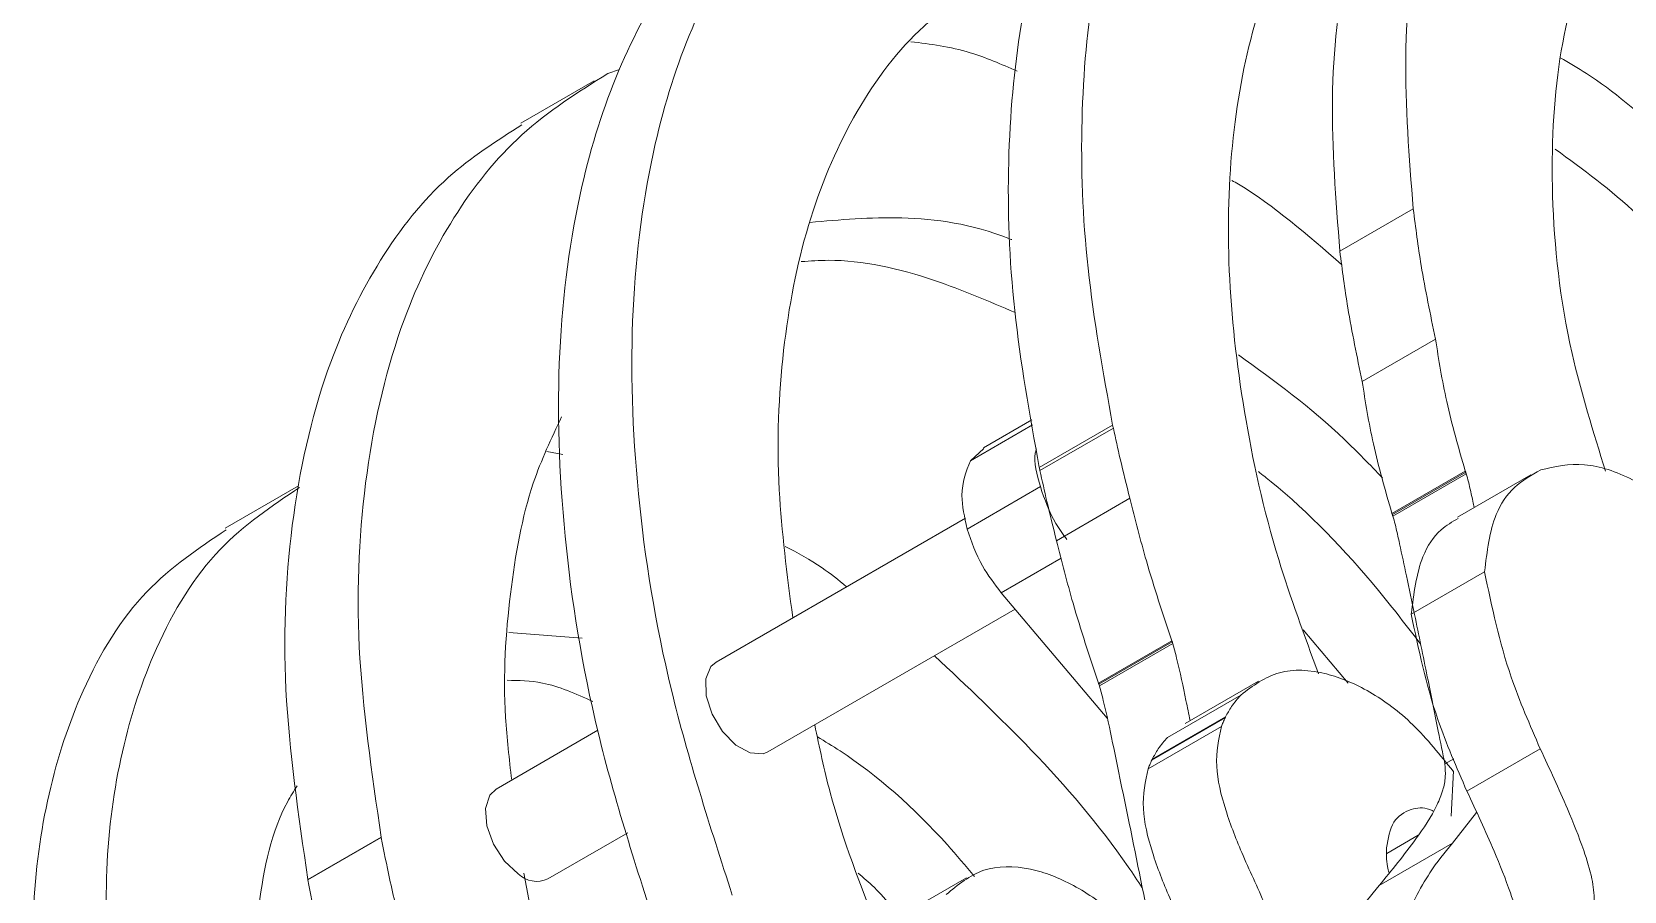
# Model space of a CAD drawing. Header units: inches. Extents: x 0 to 44.3, y 0 to 33.7.
# Drawn here: x 21.093 to 22.052, y 15.905 to 16.423 of the extents above; entities that cross this region are included whole.
import ezdxf

# ---------------------------------------------------------------- set-up
doc = ezdxf.new("R2010")
doc.units = ezdxf.units.IN
doc.header["$MEASUREMENT"] = 0

msp = doc.modelspace()

# ---------------------------------------------------------------- linework, layer by layer
at = {"color": 7, "linetype": 'Continuous', "lineweight": 15}
for p, q in [((21.43991, 16.39799), (21.44702, 16.40045)), ((21.43178, 16.39351), (21.38758, 16.368)), ((21.88111, 16.29089), (21.92531, 16.31641)), ((21.88111, 16.29089), (21.92531, 16.3164)), ((21.92531, 16.3164), (21.92531, 16.31641)), ((21.88111, 16.29089), (21.88111, 16.29089)), ((21.89453, 16.2125), (21.93872, 16.23802)), ((21.69548, 16.18937), (21.66634, 16.17254)), ((21.69997, 16.16058), (21.74416, 16.18609)), ((21.7004, 16.15871), (21.7446, 16.18422)), ((21.74416, 16.18609), (21.74419, 16.18611)), ((21.40323, 16.17023), (21.41281, 16.16848)), ((21.6666, 16.17215), (21.65845, 16.1647)), ((21.25358, 16.14965), (21.20939, 16.12414)), ((21.70063, 16.14907), (21.65643, 16.12355)), ((21.91249, 16.13285), (21.95669, 16.15836)), ((21.91273, 16.1322), (21.95692, 16.15772)), ((21.91307, 16.13124), (21.95727, 16.15675)), ((21.99615, 16.15621), (21.95196, 16.1307)), ((21.95669, 16.15836), (21.9567, 16.15833)), ((21.71037, 16.11652), (21.75456, 16.14204)), ((21.65544, 16.13013), (21.50521, 16.04341)), ((21.96829, 16.09777), (21.9241, 16.07225)), ((21.67705, 16.08506), (21.74092, 16.00951)), ((21.53646, 15.98928), (21.68536, 16.07524)), ((21.8862, 16.0307), (21.85901, 16.06286)), ((21.42458, 16.05781), (21.38039, 16.06118)), ((21.73565, 16.03074), (21.77985, 16.05625)), ((21.73589, 16.03009), (21.78008, 16.0556)), ((21.73623, 16.02913), (21.78043, 16.05464)), ((21.77985, 16.05625), (21.77986, 16.05622)), ((21.83207, 16.03195), (21.78787, 16.00643)), ((21.82144, 16.02353), (21.77725, 15.99802)), ((21.81199, 16.00984), (21.76779, 15.98432)), ((21.81221, 16.0103), (21.76801, 15.98478)), ((21.43392, 16.00225), (21.37263, 15.96687)), ((21.80975, 16.00459), (21.76556, 15.97908)), ((22.00187, 15.99105), (21.95768, 15.96554)), ((21.94438, 15.98198), (21.94977, 15.98509)), ((21.9482, 15.95054), (21.94964, 15.9779)), ((21.94898, 15.93423), (21.96351, 15.95268)), ((21.25921, 15.91232), (21.3034, 15.93783)), ((21.3034, 15.93783), (21.30341, 15.93783)), ((21.40388, 15.91274), (21.45205, 15.94055)), ((21.9283, 15.93906), (21.90936, 15.92812)), ((21.25926, 15.91207), (21.30346, 15.93759)), ((21.90478, 15.90872), (21.94898, 15.93423)), ((21.65618, 15.91347), (21.61199, 15.88796))]:
    msp.add_line(p, q, dxfattribs=at)
at = {"color": 8, "linetype": 'Continuous', "lineweight": 15}
for p, q in [((21.69596, 16.18635), (21.65845, 16.1647)), ((21.71317, 16.10591), (21.67705, 16.08506))]:
    msp.add_line(p, q, dxfattribs=at)
at = {"color": 7, "linetype": 'Continuous', "lineweight": 15, "flags": 128}
for points in [[(21.50282, 16.01197), (21.49929, 16.02309), (21.49905, 16.03319), (21.50212, 16.04072), (21.50521, 16.04341)], [(21.53646, 15.98928), (21.53363, 15.98815), (21.52576, 15.98863), (21.51714, 15.99332), (21.50909, 16.00152), (21.50282, 16.01197)], [(21.38599, 15.91573), (21.37775, 15.92342), (21.37111, 15.9336), (21.36708, 15.94473), (21.36627, 15.95511), (21.36881, 15.96316), (21.37263, 15.96687)]]:
    msp.add_lwpolyline(points, dxfattribs=at)
at = {"color": 7, "linetype": 'Continuous', "lineweight": 15}
msp.add_arc((21.39711, 15.92727), 0.01602, 226.04659, 294.98406, dxfattribs=at)
for points, knots in [([(21.74419, 16.18611), (21.73846, 16.21794), (21.72703, 16.28147), (21.724, 16.37109), (21.73139, 16.4541), (21.75043, 16.53001), (21.78171, 16.59642), (21.8251, 16.65235), (21.86325, 16.67653), (21.88257, 16.68877)], [0, 0, 0, 0, 0.138333, 0.276119, 0.413913, 0.552273, 0.698565, 0.84731, 1, 1, 1, 1]), ([(21.92531, 16.31641), (21.92286, 16.34752), (21.91797, 16.40976), (21.92771, 16.49357), (21.94829, 16.56214), (21.97783, 16.61541), (22.01276, 16.6563), (22.04225, 16.6746), (22.05718, 16.68386)], [0, 0, 0, 0, 0.183418, 0.366867, 0.551398, 0.698097, 0.847225, 1, 1, 1, 1]), ([(21.69999, 16.16059), (21.69427, 16.19243), (21.68284, 16.25596), (21.6798, 16.34558), (21.6872, 16.42859), (21.70623, 16.50452), (21.73756, 16.57084), (21.77865, 16.6244), (21.81396, 16.64699), (21.8305, 16.65758)], [0, 0, 0, 0, 0.141387, 0.282215, 0.423051, 0.564465, 0.713987, 0.866016, 1, 1, 1, 1]), ([(21.88111, 16.29089), (21.87867, 16.32201), (21.87378, 16.38424), (21.88352, 16.46805), (21.90408, 16.53665), (21.93367, 16.58984), (21.96652, 16.62876), (21.99355, 16.64569), (22.00605, 16.65352)], [0, 0, 0, 0, 0.188022, 0.376077, 0.56524, 0.715623, 0.868494, 1, 1, 1, 1]), ([(21.51497, 15.90297), (21.5016, 15.9443), (21.47503, 16.02648), (21.45587, 16.14581), (21.45238, 16.25723), (21.46494, 16.35082), (21.48911, 16.42698), (21.52172, 16.48709), (21.56404, 16.53726), (21.59996, 16.55963), (21.61814, 16.57095)], [0, 0, 0, 0, 0.1400747, 0.2784839, 0.4162306, 0.5541101, 0.6631329, 0.7732788, 0.8852543, 1, 1, 1, 1]), ([(21.9207, 16.56278), (21.91164, 16.55672), (21.88611, 16.53963), (21.85541, 16.49523), (21.829, 16.43337), (21.81491, 16.36075), (21.81245, 16.28063), (21.82201, 16.19472), (21.84004, 16.11244), (21.85976, 16.05929), (21.86828, 16.03632)], [0, 0, 0, 0, 0.077005, 0.21715, 0.354985, 0.491626, 0.627882, 0.762004, 0.89716, 1, 1, 1, 1]), ([(22.11292, 16.57058), (22.0972, 16.55992), (22.06442, 16.53767), (22.03127, 16.48063), (22.01109, 16.40902), (22.00705, 16.32431), (22.01602, 16.23926), (22.03382, 16.18208), (22.04122, 16.1583)], [0, 0, 0, 0, 0.163242, 0.340356, 0.514729, 0.688157, 0.870308, 1, 1, 1, 1]), ([(21.47078, 15.87746), (21.45741, 15.91879), (21.43083, 16.00097), (21.41167, 16.1203), (21.40818, 16.23171), (21.42075, 16.3253), (21.4449, 16.40149), (21.47757, 16.46151), (21.51745, 16.50933), (21.55045, 16.53008), (21.56576, 16.5397)], [0, 0, 0, 0, 0.142621, 0.283546, 0.423796, 0.564181, 0.675186, 0.787334, 0.901344, 1, 1, 1, 1]), ([(21.67918, 16.46193), (21.6612, 16.45037), (21.62571, 16.42756), (21.58645, 16.37368), (21.55885, 16.30854), (21.54409, 16.2325), (21.54065, 16.15258), (21.54802, 16.09608), (21.55141, 16.07008)], [0, 0, 0, 0, 0.177565, 0.350344, 0.52028, 0.688743, 0.856723, 1, 1, 1, 1]), ([(21.62259, 16.41718), (21.63435, 16.41573), (21.65502, 16.41318), (21.67704, 16.40359), (21.68655, 16.39945)], [0, 0, 0, 0, 0.568542, 1, 1, 1, 1]), ([(22.07729, 16.36017), (22.06156, 16.37392), (22.04067, 16.39217), (22.01922, 16.40445), (22.01392, 16.40748)], [0, 0, 0, 0, 0.753003, 1, 1, 1, 1]), ([(21.30341, 15.93783), (21.29776, 15.97663), (21.28646, 16.05413), (21.29213, 16.15966), (21.31277, 16.24613), (21.34582, 16.31318), (21.38655, 16.36436), (21.42197, 16.38668), (21.43991, 16.39799)], [0, 0, 0, 0, 0.18399, 0.36754, 0.551877, 0.698327, 0.847228, 1, 1, 1, 1]), ([(21.25922, 15.91232), (21.25356, 15.95112), (21.24227, 16.02862), (21.24794, 16.13414), (21.26856, 16.22064), (21.30167, 16.2876), (21.34017, 16.33654), (21.37288, 16.35735), (21.38816, 16.36707)], [0, 0, 0, 0, 0.188186, 0.375923, 0.564464, 0.714254, 0.866552, 1, 1, 1, 1]), ([(22.08098, 16.29207), (22.07418, 16.29919), (22.05175, 16.32269), (22.02763, 16.3402), (22.01083, 16.3524)], [0, 0, 0, 0, 0.303369, 1, 1, 1, 1]), ([(21.81607, 16.33359), (21.8174, 16.33282), (21.83978, 16.31982), (21.86167, 16.30075), (21.88226, 16.28281)], [0, 0, 0, 0, 0.059153, 1, 1, 1, 1]), ([(21.93872, 16.23802), (21.93563, 16.25286), (21.93012, 16.27933), (21.92678, 16.30509), (21.92531, 16.3164)], [0, 0, 0, 0, 0.560755, 1, 1, 1, 1]), ([(21.68343, 16.2979), (21.68282, 16.29814), (21.65981, 16.30739), (21.61769, 16.31315), (21.57988, 16.30986), (21.56167, 16.30828)], [0, 0, 0, 0, 0.014055, 0.52518, 1, 1, 1, 1]), ([(21.68536, 16.25395), (21.66932, 16.26082), (21.63083, 16.27731), (21.58717, 16.28682), (21.56199, 16.28503), (21.55657, 16.28465)], [0, 0, 0, 0, 0.359188, 0.861965, 1, 1, 1, 1]), ([(21.89453, 16.2125), (21.89144, 16.22735), (21.88593, 16.25382), (21.88258, 16.27957), (21.88111, 16.29089)], [0, 0, 0, 0, 0.560755, 1, 1, 1, 1]), ([(21.9567, 16.15833), (21.95264, 16.17243), (21.94487, 16.19941), (21.94071, 16.22554), (21.93872, 16.23802)], [0, 0, 0, 0, 0.522663, 1, 1, 1, 1]), ([(21.90679, 16.15429), (21.8992, 16.16223), (21.87146, 16.19121), (21.84163, 16.2128), (21.81996, 16.22847)], [0, 0, 0, 0, 0.2737353, 1, 1, 1, 1]), ([(21.91251, 16.13282), (21.90845, 16.14692), (21.90068, 16.1739), (21.89651, 16.20003), (21.89453, 16.2125)], [0, 0, 0, 0, 0.5226625, 1, 1, 1, 1]), ([(21.41215, 16.1911), (21.406, 16.1782), (21.3911, 16.14693), (21.38011, 16.08533), (21.376, 16.02464), (21.38058, 15.985), (21.38204, 15.97231)], [0, 0, 0, 0, 0.221649, 0.537254, 0.851883, 1, 1, 1, 1]), ([(21.7446, 16.18422), (21.74451, 16.18457), (21.74437, 16.18519), (21.74423, 16.18582), (21.74416, 16.18609)], [0, 0, 0, 0, 0.560551, 1, 1, 1, 1]), ([(21.75456, 16.14204), (21.75256, 16.14995), (21.74899, 16.16406), (21.74594, 16.17806), (21.7446, 16.18422)], [0, 0, 0, 0, 0.560521, 1, 1, 1, 1]), ([(21.69822, 16.17192), (21.69798, 16.17105), (21.69628, 16.16495), (21.69862, 16.1564), (21.70063, 16.14907)], [0, 0, 0, 0, 0.142288, 1, 1, 1, 1]), ([(21.65845, 16.1647), (21.65591, 16.15824), (21.65142, 16.14684), (21.65492, 16.13059), (21.65643, 16.12355)], [0, 0, 0, 0, 0.567038, 1, 1, 1, 1]), ([(21.7004, 16.15871), (21.70032, 16.15906), (21.70018, 16.15968), (21.70003, 16.16031), (21.69997, 16.16058)], [0, 0, 0, 0, 0.5605513, 1, 1, 1, 1]), ([(21.71037, 16.11652), (21.70837, 16.12443), (21.7048, 16.13855), (21.70174, 16.15255), (21.7004, 16.15871)], [0, 0, 0, 0, 0.560521, 1, 1, 1, 1]), ([(22.00212, 16.15911), (21.99656, 16.15605), (21.98565, 16.15004), (21.97232, 16.13042), (21.96981, 16.11007), (21.96829, 16.09777)], [0, 0, 0, 0, 0.291098, 0.57156, 1, 1, 1, 1]), ([(22.11937, 16.09374), (22.11127, 16.10527), (22.0931, 16.13112), (22.05973, 16.15403), (22.02737, 16.16498), (22.01065, 16.16109), (22.00212, 16.15911)], [0, 0, 0, 0, 0.233495, 0.523651, 0.756747, 1, 1, 1, 1]), ([(21.70063, 16.14907), (21.70322, 16.14142), (21.70707, 16.13009), (21.71426, 16.12042), (21.7166, 16.11727)], [0, 0, 0, 0, 0.6748428, 1, 1, 1, 1]), ([(21.92974, 16.05431), (21.92137, 16.06515), (21.89344, 16.10131), (21.85978, 16.13622), (21.83456, 16.15611), (21.83201, 16.15813)], [0, 0, 0, 0, 0.277822, 0.926828, 1, 1, 1, 1]), ([(21.95692, 16.15772), (21.95688, 16.15785), (21.9568, 16.15806), (21.95672, 16.15828), (21.95669, 16.15836)], [0, 0, 0, 0, 0.60552, 1, 1, 1, 1]), ([(21.95727, 16.15675), (21.9572, 16.15693), (21.95709, 16.15725), (21.95697, 16.15758), (21.95692, 16.15772)], [0, 0, 0, 0, 0.559969, 1, 1, 1, 1]), ([(21.96206, 16.13653), (21.9618, 16.13776), (21.96069, 16.1429), (21.95925, 16.14962), (21.95771, 16.15517), (21.95727, 16.15675)], [0, 0, 0, 0, 0.18293, 0.767479, 1, 1, 1, 1]), ([(21.13982, 15.83984), (21.13845, 15.8664), (21.13571, 15.91954), (21.14575, 15.99098), (21.16766, 16.05732), (21.20239, 16.11383), (21.23747, 16.13738), (21.25424, 16.14863)], [0, 0, 0, 0, 0.188102, 0.376388, 0.565877, 0.792521, 1, 1, 1, 1]), ([(21.77986, 16.05622), (21.77449, 16.07227), (21.76488, 16.10101), (21.75772, 16.12947), (21.75456, 16.14204)], [0, 0, 0, 0, 0.558643, 1, 1, 1, 1]), ([(21.91273, 16.1322), (21.91268, 16.13233), (21.9126, 16.13255), (21.91253, 16.13277), (21.91249, 16.13285)], [0, 0, 0, 0, 0.60552, 1, 1, 1, 1]), ([(21.91307, 16.13124), (21.91301, 16.13142), (21.91289, 16.13174), (21.91278, 16.13206), (21.91273, 16.1322)], [0, 0, 0, 0, 0.559969, 1, 1, 1, 1]), ([(21.94438, 15.98198), (21.94306, 15.98854), (21.93956, 16.00604), (21.9335, 16.03606), (21.92711, 16.06728), (21.92157, 16.09401), (21.91761, 16.11217), (21.91506, 16.12411), (21.91351, 16.12966), (21.91307, 16.13124)], [0, 0, 0, 0, 0.132288, 0.352555, 0.60447, 0.760714, 0.890024, 0.968703, 1, 1, 1, 1]), ([(21.95242, 16.12993), (21.94884, 16.12788), (21.93995, 16.12279), (21.9282, 16.10479), (21.92564, 16.08451), (21.9241, 16.07225)], [0, 0, 0, 0, 0.211262, 0.523309, 1, 1, 1, 1]), ([(21.09563, 15.81433), (21.09426, 15.84089), (21.09152, 15.89403), (21.10156, 15.96547), (21.12347, 16.03181), (21.1582, 16.08832), (21.19328, 16.11186), (21.21004, 16.12312)], [0, 0, 0, 0, 0.188102, 0.376388, 0.565877, 0.792521, 1, 1, 1, 1]), ([(21.65643, 16.12355), (21.65912, 16.11595), (21.66401, 16.10214), (21.673, 16.09036), (21.67705, 16.08506)], [0, 0, 0, 0, 0.550205, 1, 1, 1, 1]), ([(21.54686, 16.11309), (21.55432, 16.10918), (21.56677, 16.10264), (21.57896, 16.09276), (21.58384, 16.0888)], [0, 0, 0, 0, 0.599264, 1, 1, 1, 1]), ([(21.73567, 16.03071), (21.7303, 16.04676), (21.72069, 16.07549), (21.71353, 16.10396), (21.71037, 16.11652)], [0, 0, 0, 0, 0.558643, 1, 1, 1, 1]), ([(21.96829, 16.09777), (21.97269, 16.07663), (21.98006, 16.04119), (21.9956, 16.00547), (22.00187, 15.99105)], [0, 0, 0, 0, 0.596509, 1, 1, 1, 1]), ([(21.9241, 16.07225), (21.9285, 16.05112), (21.93587, 16.01568), (21.95141, 15.97996), (21.95768, 15.96554)], [0, 0, 0, 0, 0.596509, 1, 1, 1, 1]), ([(21.78008, 16.0556), (21.78003, 16.05573), (21.77996, 16.05595), (21.77988, 16.05617), (21.77985, 16.05625)], [0, 0, 0, 0, 0.605176, 1, 1, 1, 1]), ([(21.78043, 16.05464), (21.78036, 16.05482), (21.78025, 16.05514), (21.78013, 16.05546), (21.78008, 16.0556)], [0, 0, 0, 0, 0.560071, 1, 1, 1, 1]), ([(21.79086, 16.00816), (21.79003, 16.01217), (21.78744, 16.02466), (21.78431, 16.04009), (21.78122, 16.05167), (21.78043, 16.05464)], [0, 0, 0, 0, 0.2598271, 0.8098919, 1, 1, 1, 1]), ([(21.6368, 16.0472), (21.6564, 16.02875), (21.6971, 15.99046), (21.73914, 15.94189), (21.75919, 15.91167), (21.76199, 15.90744)], [0, 0, 0, 0, 0.444304, 0.922203, 1, 1, 1, 1]), ([(21.94937, 15.97759), (21.9415, 15.98742), (21.926, 16.00681), (21.89906, 16.02672), (21.87111, 16.03841), (21.84285, 16.03973), (21.82868, 16.02901), (21.82144, 16.02353)], [0, 0, 0, 0, 0.188124, 0.37089, 0.553328, 0.771835, 1, 1, 1, 1]), ([(21.431, 16.01963), (21.42068, 16.02419), (21.40258, 16.03219), (21.38627, 16.03233), (21.37925, 16.03238)], [0, 0, 0, 0, 0.569775, 1, 1, 1, 1]), ([(21.73589, 16.03009), (21.73584, 16.03022), (21.73576, 16.03044), (21.73568, 16.03065), (21.73565, 16.03074)], [0, 0, 0, 0, 0.605176, 1, 1, 1, 1]), ([(21.73623, 16.02913), (21.73617, 16.02931), (21.73605, 16.02963), (21.73594, 16.02995), (21.73589, 16.03009)], [0, 0, 0, 0, 0.560071, 1, 1, 1, 1]), ([(21.76802, 15.87743), (21.76346, 15.90038), (21.7557, 15.93942), (21.74572, 15.98704), (21.74011, 16.01458), (21.73702, 16.02615), (21.73623, 16.02913)], [0, 0, 0, 0, 0.455189, 0.774069, 0.941971, 1, 1, 1, 1]), ([(21.82144, 16.02353), (21.8195, 16.0213), (21.81605, 16.01734), (21.81337, 16.01243), (21.81221, 16.0103)], [0, 0, 0, 0, 0.564675, 1, 1, 1, 1]), ([(21.56467, 16.00557), (21.5675, 15.992), (21.57612, 15.95066), (21.59237, 15.90844), (21.60329, 15.88007)], [0, 0, 0, 0, 0.3283747, 1, 1, 1, 1]), ([(21.81199, 16.00984), (21.81154, 16.00888), (21.81076, 16.00718), (21.81006, 16.00538), (21.80975, 16.00459)], [0, 0, 0, 0, 0.561162, 1, 1, 1, 1]), ([(21.81221, 16.0103), (21.81217, 16.01021), (21.81209, 16.01006), (21.81202, 16.0099), (21.81199, 16.00984)], [0, 0, 0, 0, 0.561335, 1, 1, 1, 1]), ([(21.66089, 15.91422), (21.6555, 15.92063), (21.63048, 15.95044), (21.59765, 15.97931), (21.57087, 15.99554), (21.56633, 15.99829)], [0, 0, 0, 0, 0.185433, 0.861981, 1, 1, 1, 1]), ([(21.77725, 15.99802), (21.7753, 15.99578), (21.77186, 15.99183), (21.76918, 15.98692), (21.76801, 15.98478)], [0, 0, 0, 0, 0.564675, 1, 1, 1, 1]), ([(21.80975, 16.00459), (21.80811, 15.99699), (21.80494, 15.9823), (21.81174, 15.95397), (21.82303, 15.92522), (21.83717, 15.89584), (21.84442, 15.87516), (21.84789, 15.86525)], [0, 0, 0, 0, 0.199044, 0.384126, 0.57323, 0.795633, 1, 1, 1, 1]), ([(22.00187, 15.99105), (22.00747, 15.97906), (22.01692, 15.95877), (22.02742, 15.93255), (22.03323, 15.91373), (22.03488, 15.89999), (22.03409, 15.89282), (22.03373, 15.88955)], [0, 0, 0, 0, 0.3494524, 0.5909459, 0.7541561, 0.8875674, 1, 1, 1, 1]), ([(21.76556, 15.97908), (21.76391, 15.97147), (21.76075, 15.95679), (21.76755, 15.92845), (21.77884, 15.89971), (21.79298, 15.87033), (21.80022, 15.84964), (21.80369, 15.83974)], [0, 0, 0, 0, 0.199044, 0.384126, 0.57323, 0.795633, 1, 1, 1, 1]), ([(21.76779, 15.98432), (21.76735, 15.98337), (21.76656, 15.98166), (21.76586, 15.97987), (21.76556, 15.97908)], [0, 0, 0, 0, 0.561162, 1, 1, 1, 1]), ([(21.76801, 15.98478), (21.76797, 15.9847), (21.7679, 15.98454), (21.76782, 15.98439), (21.76779, 15.98432)], [0, 0, 0, 0, 0.561335, 1, 1, 1, 1]), ([(21.90478, 15.90872), (21.91229, 15.9179), (21.92474, 15.93313), (21.93775, 15.95229), (21.94313, 15.96545), (21.94499, 15.97361), (21.94457, 15.97937), (21.94438, 15.98198)], [0, 0, 0, 0, 0.4465614, 0.7400703, 0.8469367, 0.9307162, 1, 1, 1, 1]), ([(21.25273, 15.96871), (21.25071, 15.96556), (21.23836, 15.94626), (21.22804, 15.89738), (21.22408, 15.82379), (21.2306, 15.7577), (21.24316, 15.71678), (21.24672, 15.70518)], [0, 0, 0, 0, 0.053626, 0.327685, 0.600289, 0.886662, 1, 1, 1, 1]), ([(21.95768, 15.96554), (21.96327, 15.95355), (21.97273, 15.93326), (21.98323, 15.90704), (21.98904, 15.88822), (21.99069, 15.87448), (21.9899, 15.86731), (21.98953, 15.86403)], [0, 0, 0, 0, 0.349452, 0.590946, 0.754156, 0.887567, 1, 1, 1, 1]), ([(21.90917, 15.93139), (21.9102, 15.9371), (21.91222, 15.94833), (21.92283, 15.95497), (21.93179, 15.95621), (21.93663, 15.95395), (21.93731, 15.95363)], [0, 0, 0, 0, 0.349814, 0.688061, 0.955854, 1, 1, 1, 1]), ([(21.30346, 15.93759), (21.30345, 15.93763), (21.30343, 15.93771), (21.30341, 15.93779), (21.3034, 15.93783)], [0, 0, 0, 0, 0.561073, 1, 1, 1, 1]), ([(21.31592, 15.88112), (21.31332, 15.89173), (21.3087, 15.91067), (21.30506, 15.92937), (21.30346, 15.93759)], [0, 0, 0, 0, 0.560683, 1, 1, 1, 1]), ([(21.91077, 15.91632), (21.91042, 15.91764), (21.90899, 15.92297), (21.90909, 15.92777), (21.90917, 15.93139)], [0, 0, 0, 0, 0.246466, 1, 1, 1, 1]), ([(21.91881, 15.88508), (21.92395, 15.89601), (21.9325, 15.9142), (21.94428, 15.92852), (21.94898, 15.93423)], [0, 0, 0, 0, 0.600893, 1, 1, 1, 1]), ([(21.7712, 15.86292), (21.76322, 15.87249), (21.74746, 15.89136), (21.72046, 15.9102), (21.69262, 15.92067), (21.6647, 15.92064), (21.65091, 15.90914), (21.64386, 15.90326)], [0, 0, 0, 0, 0.186923, 0.36902, 0.551393, 0.770576, 1, 1, 1, 1]), ([(21.25926, 15.91207), (21.25925, 15.91212), (21.25923, 15.9122), (21.25922, 15.91228), (21.25921, 15.91232)], [0, 0, 0, 0, 0.561073, 1, 1, 1, 1]), ([(21.27172, 15.8556), (21.26913, 15.86622), (21.26451, 15.88516), (21.26086, 15.90386), (21.25926, 15.91207)], [0, 0, 0, 0, 0.560683, 1, 1, 1, 1]), ([(21.38937, 15.91609), (21.39351, 15.89359), (21.40059, 15.85521), (21.41474, 15.81587), (21.42059, 15.79959)], [0, 0, 0, 0, 0.586163, 1, 1, 1, 1]), ([(21.61556, 15.89003), (21.61064, 15.89627), (21.60287, 15.90613), (21.59406, 15.91342), (21.59082, 15.91609)], [0, 0, 0, 0, 0.6328068, 1, 1, 1, 1]), ([(21.87461, 15.85957), (21.87975, 15.8705), (21.8883, 15.88869), (21.90008, 15.90301), (21.90478, 15.90872)], [0, 0, 0, 0, 0.600893, 1, 1, 1, 1])]:
    msp.add_open_spline(points, degree=3, knots=knots, dxfattribs=at)

doc.saveas('drawing.dxf')
